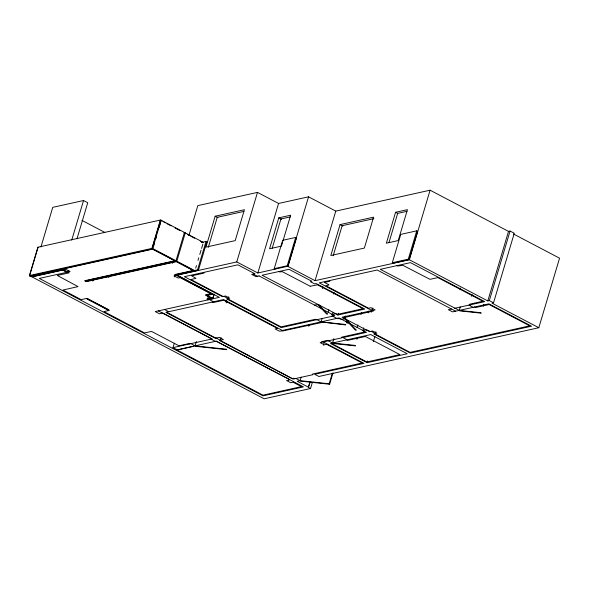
<?xml version="1.0" encoding="UTF-8"?>
<svg xmlns="http://www.w3.org/2000/svg" width="589" height="589" viewBox="0 0 589 589"><rect width="100%" height="100%" fill="white"/><g stroke="black" fill="none" stroke-linecap="round" stroke-linejoin="round"><path stroke-width="0.88" d="M29.45 275.549L151.94 248.389L152.787 248.83L30.289 275.991L29.45 275.549L37.895 247.218L160.392 220.05L161.231 220.492M29.56 275.836L31.673 276.484L29.56 275.836L38.005 247.505L38.624 247.365M40.935 246.968L52.745 207.35L83.542 200.525L87.739 202.726L76.982 238.817M71.733 240.135L83.542 200.525M68.869 270.675L68.353 272.39L62.949 269.548L62.331 269.688L67.735 272.53L68.25 270.807M92.296 280.96L92.812 279.245M92.922 280.828L93.43 279.105M151.94 248.389L160.392 220.05M152.308 247.814L160.245 221.199M152.669 248.536L194.922 270.726L194.304 270.859L152.05 248.676L152.669 248.536L161.121 220.205L203.374 242.396M153.295 247.108L154.576 242.815M155.599 239.384L156.365 236.807M159.185 227.361L160.466 223.069M172.481 263.349L173.004 261.59M174.263 276.933L175.051 274.29M188.9 235.556L197.823 205.62L257.496 192.389L278.575 203.463L308.548 196.814L335.782 211.112L430.088 190.203L508.528 231.396L510.074 231.05L514.271 233.251L493.538 302.798L491.992 303.144L538.817 327.727L559.55 258.181L513.534 234.017M195.695 268.15L196.461 265.573M198 260.419L198.765 257.849M199.789 254.411L201.07 250.119M201.578 248.403L202.859 244.111M312.376 382.357L310.536 388.519L264.174 398.797L32.02 276.896L62.809 270.064L67.006 272.273L39.301 278.413L262.974 395.86L303.468 386.877L216.347 341.134L177.215 349.814L173.011 347.613L174.329 343.21M197.558 269.828L206.003 241.497L206.842 241.939L198.397 270.27L176.383 275.151L175.537 274.71L197.558 269.828L198.397 270.27M215.154 216.215L205.944 247.122L235.21 240.629L244.42 209.721L215.154 216.215L217.952 217.68M208.292 247.365L217.253 217.312L243.861 211.414M214.153 294.323L212.872 298.616L208.418 299.602L207.571 299.16L208.602 295.73M196.373 341.495L195.077 345.853L195.519 346.325L226.824 349.667L226.382 349.196L195.077 345.853L190.88 343.652M212.762 298.328L206.791 295.192L206.172 295.325L212.143 298.461L212.762 298.328L214.043 294.029M173.011 347.613L212.15 338.933L162.807 313.024L159.42 313.775L155.224 311.574L219.344 297.349L177.098 275.166L236.763 261.936L257.496 192.389M225.999 302.157L226.522 300.397M226.618 302.842L227.14 301.082M228.701 296.768L228.171 298.527L223.975 296.326M221.103 337.615L220.315 340.258L216.119 338.049M236.763 261.936L257.842 273.002L278.575 203.463M282.978 240.967L290.657 215.213L278.796 217.842L269.578 248.749L281.446 246.121M272.236 248.16L280.938 218.968L290.259 216.907M275.056 269.085L274.216 268.643L282.661 240.312L295.693 237.419L296.532 237.86L288.087 266.191L257.842 273.002M281.704 245.26L282.47 242.69M274.216 268.643L287.248 265.749L295.693 237.419M308.548 196.814L287.815 266.361L315.049 280.659L409.355 259.749L487.795 300.935L489.341 300.596L493.538 302.798M315.049 280.659L335.782 211.112M308.769 326.277L309.299 324.517M340.044 224.6L330.827 255.508L364.37 248.072L373.588 217.164L340.044 224.6L342.842 226.073M322.389 288.566L322.912 286.806M333.183 255.751L342.143 225.705L373.919 218.659M333.006 372.903L329.626 384.249L300.515 381.142L300.073 380.663L301.126 377.144M322.154 318.354L321.108 321.881L321.41 322.573L282.61 330.996A1.126 0.375 16.6 0 1 282.3 330.915L279.311 331.143L275.115 328.942L277.448 328.426L223.813 300.265L213.483 302.481A1.126 0.375 16.6 0 1 213.189 302.437L212.231 302.069M328.08 312.347L328.861 309.733M333.543 294.029L334.066 292.284M310.536 388.519L308.349 387.363L309.917 382.084M308.349 387.363L310.226 382.018M259.05 275.939L255.913 276.602L251.717 274.4L254.801 273.716L237.875 264.822L184.379 276.683L222.436 296.672L225.521 295.987L229.717 298.189L226.632 298.873L281.292 327.572L334.788 315.711L332.424 314.474L332.954 312.707M323.368 345.235L324.414 341.716M332.571 316.197L333.094 314.438M332.424 314.474L335.516 313.79L337.872 315.027L338.395 313.267M258.998 275.917L331.798 314.143L331.497 314.438A1.119 0.368 16.6 0 0 331.666 314.614L333.006 315.336L332.041 315.829A1.119 0.368 16.6 0 0 332.189 315.962L337.342 318.656L339.257 318.62L341.966 319.481L366.498 332.365L342.931 337.585L347.127 339.794L370.695 334.567L407.257 353.761L367.065 362.677L330.503 343.475L332.571 343.019L355.071 345.419L355.513 345.898L333.006 343.49L332.571 343.019L333.882 338.616M321.962 341.804L322.47 342.128L320.136 342.643L324.333 344.845L326.667 344.329L362.206 362.986L312.354 374.118A1.126 0.375 16.6 0 0 312.406 374.309L312.958 374.678L293.027 379.095L219.432 340.449L223.4 339.573L219.204 337.364L215.235 338.248L165.892 312.339L223.548 299.558L282.396 330.458L338.984 317.913L341.561 319.267L345.655 318.693L356.308 330.157L355.3 330.046L344.646 318.583L345.434 315.94M346.104 321.844L346.619 320.099M346.538 322.316L347.061 320.571M329.626 384.249L329.185 383.77L332.306 373.301M347.127 323.501L347.915 320.865M357.089 327.536L357.869 324.922M360.991 314.452L361.506 312.707M356.89 339.316L357.413 337.571M395.58 212.29L386.362 243.198L398.23 240.57L407.441 209.655L395.58 212.29L397.678 213.387L406.999 211.326M388.976 242.58L397.678 213.387M363.73 327.852L362.942 330.495L366.027 329.811M368.191 312.884L368.714 311.125M371.276 312.199L372.322 308.68M344.646 318.583L342.069 317.228L372.042 310.58L372.83 307.944M392.296 262.731L400.748 234.393L416.725 230.851L417.572 231.293L409.119 259.624L393.143 263.173L392.296 262.731L408.28 259.182L409.119 259.624M375.848 331.776L375.326 333.536L371.129 331.335M367.065 362.677L367.595 360.917M373.367 341.546L374.943 336.267M408.28 259.182L416.725 230.851M409.355 259.749L430.088 190.203M460.046 289.825L460.569 288.065M460.296 306.884L459.243 310.403L459.685 310.874L481.213 313.171L480.771 312.7L459.243 310.403L380.288 269.328L410.467 262.635L484.71 301.62L454.531 308.312M471.598 296.311L472.12 294.552M483.289 306.192L483.812 304.447M487.795 300.935L508.528 231.396M489.341 300.596L510.074 231.05M161.121 220.205L160.502 220.345L162.122 221.199M201.6 242.469L206.003 241.497M67.735 272.53L68.353 272.39M85.118 280.946L175.978 260.802L184.423 232.471L185.27 232.913L176.818 261.244L85.965 281.387M254.757 273.686L253.182 274.04L257.467 276.293M207.571 299.16L212.033 298.174L212.872 298.616M314.578 305.095L318.664 304.52L327.565 314.092L326.556 313.989L317.662 304.417M337.872 315.027L364.753 309.063L316.16 283.545L314.614 283.891L310.418 281.689L311.964 281.343L289.022 269.298L262.09 275.232L335.163 313.407A1.112 0.368 16.6 0 1 335.509 313.429L337.6 314.32L362.979 308.695L317.552 284.84L310.248 286.232M451.446 308.997L448.362 309.681L452.558 311.883L488.907 303.828L531.536 326.21L410.342 353.076L373.779 333.882L376.872 333.197L372.668 330.996L369.583 331.681L345.051 318.796L345.242 318.369A1.126 0.375 16.6 0 0 345.051 318.229L343.851 317.604L373.257 311.073A1.126 0.375 16.6 0 0 373.374 311.007L373.404 310.904A1.126 0.375 16.6 0 0 373.301 310.734L372.793 310.418L375.127 309.902L370.93 307.694L368.596 308.209L325.783 285.731L328.721 285.076A1.126 0.375 16.6 0 0 328.839 285.01L328.853 284.87A1.126 0.375 16.6 0 0 328.765 284.73L324.429 282.411L329.766 281.225L329.766 280.843A1.126 0.375 16.6 0 0 329.568 280.703L329.398 280.614M363.516 330.797L363.273 331.18L364.716 331.99L341.568 337.173A1.126 0.375 16.6 0 0 341.605 337.394L342.15 337.762L328.5 340.788L327.845 340.501A1.126 0.375 16.6 0 0 327.543 340.42A1.126 0.375 16.6 0 0 327.248 340.376L321.866 341.679M366.601 330.112L366.873 330.061A1.126 0.375 16.6 0 1 367.426 330.112L370.341 331.511M329.185 383.77L300.073 380.663L297.224 381.297L308.651 387.297M538.817 327.727L318.907 376.489L314.71 374.287L363.98 363.361L323.221 341.959L328.375 340.817L332.571 343.019M310.05 286.173L282.345 271.684L279.709 271.934A1.126 0.375 16.6 0 1 279.414 271.823L278.825 271.522M294.264 378.388L294.92 378.675M189.54 343.947L188.767 343.733A1.112 0.368 16.6 0 0 188.421 343.718L178.96 345.802L152.198 331.754A1.126 0.375 16.6 0 0 151.94 331.644L151.506 331.526A1.126 0.375 16.6 0 0 151.218 331.482L144.519 332.895L103.944 311.588L109.296 310.374L108.936 309.858L87.673 298.704L86.458 298.468L81.179 299.639L62.898 290.038L78.042 286.607L57.295 275.468L68.942 272.884A1.126 0.375 16.6 0 0 69.06 272.81L68.103 272.03L70.091 271.588L65.894 269.379L63.906 269.821L62.382 269.188L152.588 249.184L174.668 260.78L84.698 280.732L86.384 281.608L176.347 261.663L193.163 270.491L175.124 274.489L175.993 275.409L174.005 275.851L178.202 278.052L180.19 277.61L210.788 293.675L205.451 294.934L210.995 298.093L207.048 298.976A1.126 0.375 16.6 0 0 206.953 299.131L208.027 299.86M396.957 265.632L397.501 265.919A1.126 0.375 16.6 0 0 397.789 266.037L402.854 265.3L429.852 279.267A1.112 0.368 16.6 0 0 430.198 279.289L437.877 277.596L482.928 301.251L469.845 304.152A1.126 0.375 16.6 0 0 469.705 304.366L470.309 304.815M474.506 307.016L475.662 307.421A1.112 0.368 16.6 0 0 476.015 307.436L489.179 304.535L529.754 325.835L410.077 352.377L374.538 333.713M468.969 305.109L473.166 307.318M278.796 217.842L281.652 219.344M455.643 311.198L377.203 270.012L319.245 282.86L372.042 310.58M287.248 265.749L288.087 266.191M163.749 222.053L165.376 222.9M167.004 223.754L171.06 225.889M175.124 228.024L179.998 230.586M184.062 232.714L185.69 233.568M187.317 234.422L188.936 235.276M190.564 236.13L194.628 238.265M200.319 241.247L202.756 242.528M316.911 319.672L321.108 321.881L345.323 324.465L345.758 324.937L320.946 321.911M316.749 319.709L315.586 319.304A1.119 0.368 16.6 0 0 315.321 319.29L281.019 326.866L227.383 298.704M203.441 272.457L203.956 272.781A1.126 0.375 16.6 0 1 204.044 272.898L204.044 273.016A1.126 0.375 16.6 0 1 203.912 273.119L191.646 275.843L195.99 278.325L190.917 279.554L223.187 296.503M81.989 220.404L104.768 232.361M209.323 299.573L213.52 301.782M107.338 276.484L108.965 277.331M164.552 309.505L168.748 311.706M295.877 378.462L300.073 380.663M166.503 312.207L215.846 338.115M220.043 340.317L292.151 378.521L293.661 378.263A1.126 0.375 16.6 0 1 294.279 378.388M37.895 247.218L38.741 247.66M158.308 310.889L211.849 338.999M216.045 341.208L289.066 379.206C286.482 379.559 291.916 380.634 286.548 380.531L290.745 382.732L293.079 382.217L301.472 386.627L262.996 395.16L177.09 350.05L193.612 346.317A1.126 0.375 16.6 0 0 193.604 346.207L193.604 346.207M211.127 339.161L215.324 341.362M333.3 343.549L332.284 343.851L366.8 361.97L399.924 354.622L365.416 336.503L347.598 340.376A1.126 0.375 16.6 0 1 347.311 340.332A1.126 0.375 16.6 0 1 347.002 340.251L346.347 339.963L332.697 342.989L333.249 343.358A1.126 0.375 16.6 0 1 333.3 343.556M62.22 269.394L30.945 276.329L31.784 276.771L63.06 269.836L62.22 269.394M176.273 274.864L175.655 274.997L211.937 294.051L212.555 293.911L176.273 274.864M87.54 298.851L86.922 298.991L108.008 310.064L108.626 309.924L87.54 298.851M211.826 293.764L206.062 295.037L206.901 295.479L212.666 294.206L211.826 293.764"/></g></svg>
